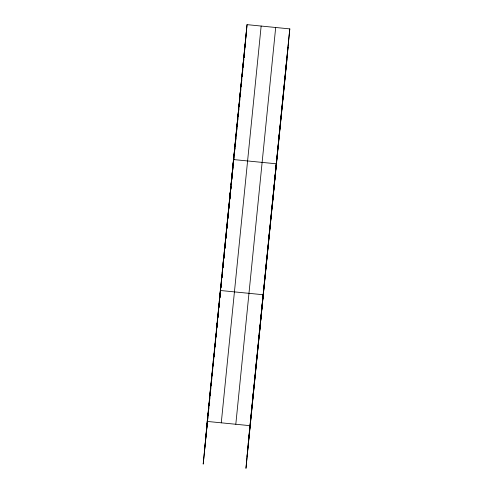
<?xml version="1.0" encoding="UTF-8"?>
<svg xmlns="http://www.w3.org/2000/svg" width="493" height="493" viewBox="0 0 493 493"><rect width="100%" height="100%" fill="white"/><g stroke="black" fill="none" stroke-linecap="round" stroke-linejoin="round"><path stroke-width="0.74" d="M207.165 421.423L249.92 425.662L245.958 468.35L289.798 28.89L247.042 24.65L203.202 464.11L207.491 421.478M209.864 395.066L210.456 388.687M213.155 362.33L213.746 355.958M216.439 329.595L217.031 323.223M216.501 331.678L216.643 330.181M216.92 327.186L217.197 324.184M217.678 319.014L217.475 321.19L217.629 319.667M217.814 317.56L218.146 313.93M218.282 312.476L218.621 308.846L217.777 317.221M219.108 303.602L218.763 307.349L219.613 298.949M219.243 302.104L220.322 290.488L263.077 294.728L259.121 337.415M223.021 264.131L223.612 257.753M226.312 231.396L226.903 225.018M229.602 198.661L230.194 192.288M229.8 199.246L230.009 196.997M230.496 191.752L230.219 194.747L230.502 192.498M230.97 186.625L230.699 189.528L230.934 187.26M231.174 184.444L231.445 181.541M231.648 179.366L233.485 159.553L276.24 163.793L272.278 206.481M236.283 132.204L236.874 125.826M239.672 98.477L240.264 92.099M243.061 64.749L243.653 58.377M243.08 67.338L243.289 65.088M243.567 62.093L243.776 59.844M244.46 52.449L244.799 48.819M244.935 47.365L245.274 43.735L243.906 57.25M245.341 43.008L247.042 24.65M252.619 399.305L253.211 392.927M255.904 366.57L256.496 360.198M259.195 333.835L259.786 327.463M265.776 268.371L266.368 261.993M269.067 235.636L269.659 229.263M272.358 202.9L272.949 196.528M279.038 136.444L279.63 130.066M282.427 102.717L283.019 96.345M285.817 68.989L286.408 62.617M206.573 427.801L246.451 31.022M205.464 439.781L207.294 421.509M207.448 419.987L208.292 411.612M208.447 410.09L208.749 407.045M208.903 405.523L209.285 401.721M209.439 400.199L209.747 397.148M209.901 395.626L210.739 387.258M210.893 385.729L211.737 377.361M211.885 375.839L212.729 367.464M212.884 365.942L213.186 362.897M213.34 361.375L214.184 353M214.338 351.478L215.176 343.103M215.33 341.581L216.174 333.206M216.328 331.684L217.629 318.743M219.767 297.427L220.611 289.052M220.765 287.53L221.603 279.155M221.758 277.633L222.066 274.589M222.214 273.067L222.602 269.258M222.75 267.736L223.058 264.692M223.212 263.17L224.05 254.795M224.204 253.273L226.503 230.434M226.657 228.912L227.495 220.544M227.649 219.015L228.493 210.647M228.641 209.124L229.485 200.75M229.639 199.227L230.477 190.853M230.632 189.33L230.94 186.286M231.094 184.764L231.476 180.956M231.63 179.434L231.932 176.414M232.08 174.91L232.456 171.163M232.61 169.666L232.912 166.671M233.06 165.167L235.395 141.935M235.549 140.437L236.375 132.192M236.523 130.694L237.355 122.449M237.503 120.951L238.335 112.706M238.557 110.457L238.858 107.462M239.013 105.964L239.838 97.719M239.992 96.221L240.818 87.976M240.972 86.478L241.348 82.732M241.496 81.228L241.798 78.233M241.952 76.735L242.778 68.49M242.926 66.993L243.758 58.747M204.318 452.124L207.836 417.109M207.991 415.587L208.292 412.542M208.527 410.256L208.755 407.976M208.983 405.69L209.291 402.645M209.519 400.359L209.747 398.079M209.975 395.793L210.283 392.748M210.511 390.468L210.745 388.182M210.973 385.896L211.275 382.851M211.509 380.571L211.737 378.285M211.965 375.999L212.273 372.954M212.501 370.674L212.729 368.388M212.964 366.108L213.192 363.822M213.42 361.535L213.728 358.491M213.882 356.969L214.184 353.925M214.418 351.645L214.72 348.594M214.874 347.072L215.182 344.028M215.41 341.748L215.718 338.703M215.866 337.175L216.174 334.131M216.402 331.851L216.71 328.806M216.865 327.284L217.166 324.234M217.857 317.387L218.165 314.343M218.393 312.057L218.621 309.77M218.855 307.49L219.157 304.446M219.385 302.16L219.619 299.88M219.847 297.593L220.155 294.549M220.383 292.263L220.611 289.983M220.839 287.696L221.147 284.652M221.375 282.366L221.61 280.086M221.838 277.799L222.066 275.519M222.294 273.233L222.602 270.189M222.83 267.902L223.058 265.622M223.292 263.336L223.594 260.292M223.748 258.77L224.056 255.725M224.284 253.439L224.592 250.395M224.746 248.873L225.048 245.828M225.276 243.542L225.584 240.498M225.739 238.976L226.047 235.931M226.275 233.645L226.503 231.365M226.731 229.079L227.039 226.034M227.347 222.99L227.501 221.468M227.729 219.182L228.031 216.137M228.265 213.857L228.493 211.571M228.721 209.285L229.029 206.24M229.183 204.718L229.485 201.674M229.72 199.394L229.948 197.108M230.176 194.821L230.484 191.777M231.235 184.259L231.464 182.009M231.692 179.766L231.993 176.765M232.215 174.516L232.443 172.267M232.671 170.023L232.967 167.022M233.121 165.525L233.423 162.524M233.645 160.28L233.947 157.279M234.101 155.782L234.403 152.781M234.625 150.538L234.927 147.536M235.081 146.039L235.383 143.038M235.605 140.795L235.907 137.793M236.135 135.544L236.357 133.295M236.585 131.052L236.886 128.051M237.115 125.801L237.416 122.806M237.564 121.309L237.866 118.308M238.094 116.058L238.396 113.063M238.618 110.814L238.846 108.565M239.074 106.315L239.37 103.32M239.598 101.071L239.826 98.822M240.048 96.573L240.35 93.578M240.578 91.328L240.806 89.079M241.028 86.83L241.33 83.835M241.558 81.585L241.786 79.336M242.081 76.341L242.309 74.092M242.464 72.588L242.839 68.841M242.987 67.344L243.289 64.349M243.517 62.1L243.819 59.098M207.639 419.956L207.793 418.434M208.101 415.389L208.329 413.103M208.638 410.059L208.792 408.537M209.094 405.492L209.248 403.97M209.556 400.926L209.784 398.64M210.092 395.596L210.246 394.073M210.548 391.029L210.776 388.743M211.084 385.699L211.238 384.176M211.546 381.132L211.774 378.852M212.076 375.802L212.23 374.279M212.538 371.235L212.693 369.713M213.075 365.911L213.229 364.389M213.531 361.338L213.685 359.816M213.993 356.772L214.221 354.492M214.529 351.441L214.683 349.919M214.985 346.875L215.219 344.595M215.521 341.55L215.675 340.028M215.983 336.978L216.211 334.698M216.439 332.411L216.667 330.131M216.975 327.087L217.13 325.559M217.438 322.514L217.666 320.234M217.968 317.19L218.122 315.668M218.43 312.617L218.658 310.337M218.966 307.293L219.12 305.771M219.422 302.727L219.656 300.44M219.958 297.396L220.112 295.874M220.42 292.83L220.648 290.543M220.956 287.499L221.104 285.977M221.412 282.933L221.567 281.411M221.949 277.602L222.103 276.08M222.411 273.036L222.559 271.514M222.941 267.705L223.095 266.183M223.403 263.139L223.557 261.617M223.859 258.572L224.093 256.286M224.321 254.006L224.549 251.72M224.857 248.675L225.085 246.389M225.313 244.109L225.547 241.823M225.849 238.778L226.004 237.256M226.312 234.212L226.54 231.926M226.848 228.881L226.996 227.359M227.304 224.315L227.532 222.029M227.84 218.984L227.994 217.462M228.302 214.418L228.53 212.138M228.832 209.087L228.986 207.565M229.294 204.521L229.522 202.241M229.824 199.24L229.978 197.742M230.804 189.497L230.952 187.999M231.254 185.004L231.482 182.755M231.784 179.754L231.932 178.256M232.308 174.51L232.462 173.012M232.764 170.011L232.912 168.514M233.214 165.512L233.442 163.269M233.744 160.268L233.892 158.771M234.193 155.77L234.421 153.526M234.723 150.525L234.945 148.276M235.173 146.027L235.401 143.783M235.697 140.782L235.925 138.533M236.677 131.039L236.905 128.79M237.207 125.795L237.355 124.298M237.657 121.296L237.885 119.047M238.187 116.052L238.335 114.555M238.711 110.802L238.865 109.304M239.167 106.309L239.315 104.812M239.69 101.059L239.844 99.561M240.146 96.566L240.368 94.317M240.67 91.316L240.824 89.818M241.126 86.823L241.348 84.574M241.65 81.573L241.804 80.076M242.18 76.329L242.328 74.831M242.556 72.582L242.778 70.333M221.271 422.821L261.148 26.049M235.808 424.263L275.686 27.491M249.329 432.041L289.798 28.89M248.213 444.02L288.091 47.248M247.067 456.37L286.951 59.591M244.195 55.352L243.986 57.601L244.195 55.352"/></g></svg>
